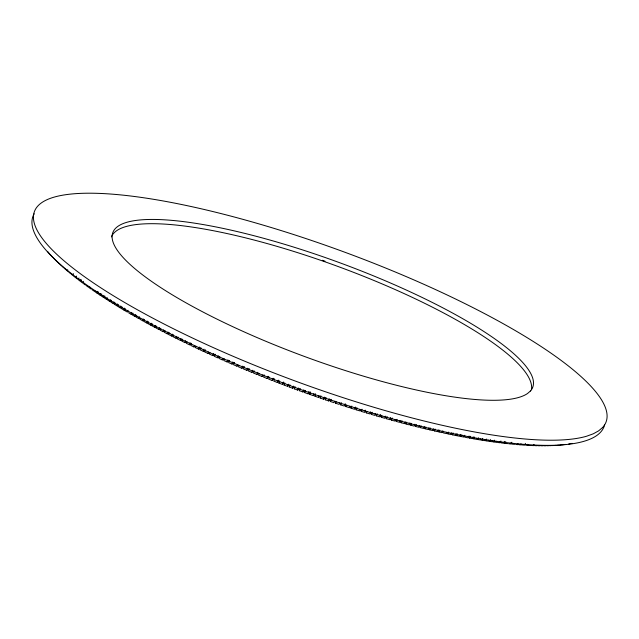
<?xml version="1.0" encoding="UTF-8"?>
<svg xmlns="http://www.w3.org/2000/svg" width="639" height="639" viewBox="0 0 639 639"><rect width="100%" height="100%" fill="white"/><g stroke="black" fill="none" stroke-linecap="round" stroke-linejoin="round"><path stroke-width="0.96" d="M320.155 396.172L320.115 398.017L323.685 399.239L323.709 397.386M315.155 393.512L314.947 396.228L318.518 397.466L318.645 395.653M310.147 391.755L309.771 394.415L313.35 395.669L313.581 393.896M304.963 390.844L304.603 392.578L308.174 393.848L308.517 392.106M299.899 389.023L299.443 390.717L303.006 392.003L303.453 390.301M73.301 273.588L72.734 275.377L71.121 274.067M76.472 276.088L75.897 277.877L77.623 279.211M78.98 278.013L78.405 279.81L80.179 281.16L80.754 279.363M81.56 279.962L80.985 281.767L82.814 283.125L83.389 281.32M98.941 293.301L97.104 293.173L97.695 291.352M98.638 291.983L98.047 293.812L100.187 295.234L102.168 295.354M100.187 295.234L100.778 293.405M101.745 294.036L101.154 295.865L103.342 297.295L105.299 297.407M103.342 297.295L103.933 295.466M104.924 296.113L104.325 297.942L106.561 299.379L108.494 299.467M106.561 299.379L107.16 297.542M107.576 300.026L109.86 301.472L110.459 299.635M111.49 300.282L110.89 302.119L113.223 303.581L115.108 303.629M113.223 303.581L113.83 301.736M114.884 302.391L114.277 304.228L116.665 305.698L118.519 305.722M116.665 305.698L117.264 303.852M118.343 304.507L117.736 306.353L120.172 307.822L122.001 307.83M120.172 307.822L120.779 305.969M121.873 306.632L121.266 308.477L123.742 309.955L125.723 309.947M123.742 309.955L124.349 308.102M125.468 308.765L124.861 310.618L127.385 312.096L128 310.242M128.527 312.759L131.091 314.252L131.706 312.391M294.851 387.178L294.283 388.832L297.846 390.141L298.397 388.472M132.872 313.062L132.249 314.915L134.869 316.409L136.754 316.337M134.869 316.409L135.484 314.548M136.666 315.219L136.051 317.08L138.711 318.573L140.556 318.478M138.711 318.573L139.326 316.712M139.909 319.244L142.609 320.746L143.232 318.877M144.454 319.548L143.831 321.417L146.579 322.919L148.552 322.767M146.579 322.919L147.202 321.05M148.44 321.729L147.817 323.59L150.604 325.099L152.537 324.924M150.604 325.099L151.227 323.23M152.489 323.901L151.858 325.778L154.686 327.28L156.579 327.08M154.686 327.28L155.317 325.411M156.595 326.082L155.964 327.959L158.831 329.468L160.685 329.245M158.831 329.468L159.47 327.591M160.764 328.27L160.125 330.147L163.041 331.657L164.846 331.401M163.041 331.657L163.672 329.78M164.982 330.451L164.351 332.328L167.298 333.846L169.934 333.43M167.298 333.846L167.937 331.961M169.263 332.639L168.624 334.517L171.611 336.034L173.544 335.691M171.611 336.034L172.258 334.149M173.6 334.828L172.961 336.705L175.981 338.223L177.858 337.855M175.981 338.223L176.628 336.338M177.985 337.009L177.346 338.894L180.406 340.403L182.227 340.012M180.406 340.403L181.053 338.518M182.427 339.197L181.78 341.082L184.879 342.592L186.644 342.161M184.879 342.592L185.526 340.699M186.915 341.378L186.268 343.263L189.4 344.764L191.109 344.317M189.4 344.764L190.126 342.64M191.54 343.311L190.805 345.443L193.968 346.945L195.861 346.394M193.968 346.945L194.456 345.523M195.877 346.194L195.39 347.616L198.585 349.11L201.325 348.239M198.585 349.11L199.32 346.985M200.758 347.656L200.015 349.781L203.242 351.274L205.007 350.667M203.242 351.274L203.985 349.15M205.431 349.813L204.688 351.945L207.947 353.439L209.64 352.792M207.947 353.439L208.442 352.017M209.904 352.68L209.408 354.102L212.691 355.588L215.135 354.573M212.691 355.588L213.434 353.455M214.912 354.118L214.161 356.25L217.468 357.728L219.816 356.666M217.468 357.728L218.218 355.596M219.457 356.961L218.953 358.391L222.292 359.861L224.033 358.998M222.292 359.861L222.795 358.439M224.289 359.094L223.786 360.516L227.149 361.978L229.641 360.628M227.149 361.978L227.899 359.845M229.409 360.5L228.658 362.632L232.037 364.094L234.409 362.688M232.037 364.094L232.796 361.954M234.313 362.609L233.554 364.741L236.965 366.195L238.459 365.22M236.965 366.195L237.468 364.765M238.994 365.412L238.491 366.834L241.917 368.28L244.034 366.762M241.917 368.28L242.676 366.139M244.218 366.778L243.451 368.919L246.894 370.348L248.891 368.783M246.894 370.348L247.66 368.208M249.21 368.847L248.443 370.987L251.902 372.409L253.395 371.107M251.902 372.409L252.669 370.269M254.226 370.9L253.459 373.04L256.934 374.446L258.324 373.112M256.934 374.446L257.709 372.313M259.011 373.655L258.499 375.077L261.99 376.475L263.276 375.093M261.99 376.475L262.509 375.053M264.33 374.957L263.556 377.098L267.07 378.488L268.843 376.347M267.07 378.488L267.845 376.347M269.155 377.673L268.644 379.103L272.166 380.477L273.78 378.28M272.166 380.477L272.941 378.336M274.514 378.951L273.74 381.092L277.278 382.449L278.732 380.189M277.278 382.449L278.053 380.309M283.7 382.082L282.398 384.406L278.86 383.057L279.634 380.916M282.398 384.406L283.181 382.266M288.301 384.75L287.542 386.339L283.988 385.005L284.77 382.865M287.542 386.339L288.325 384.199M293.341 386.619L292.686 388.248L289.132 386.93L289.914 384.79M292.686 388.248L293.469 386.108M294.283 388.832L295.066 386.699M297.846 390.141L298.629 388.001M299.443 390.717L300.226 388.584M303.006 392.003L303.797 389.87M304.603 392.578L305.394 390.445M308.174 393.848L308.964 391.715M309.771 394.415L310.298 392.993M313.35 395.669L313.877 394.247M314.947 396.228L315.474 394.806M318.518 397.466L319.045 396.044M320.115 398.017L320.914 395.884M323.685 399.239L324.484 397.107M329.652 398.856L328.853 400.98L325.283 399.782L326.082 397.65M334.548 401.284L334.013 402.698L330.451 401.516L331.25 399.391M339.7 402.977L339.165 404.391L335.603 403.225L336.138 401.811M345.108 403.936L344.301 406.053L340.755 404.91L341.553 402.786M349.972 406.276L349.437 407.69L345.891 406.564L346.426 405.15M355.356 407.179L354.549 409.295L351.019 408.185L351.825 406.069M360.188 409.455L359.653 410.869L356.131 409.783L356.937 407.666M365.54 410.302L364.733 412.411L361.219 411.348L362.033 409.232M370.604 411.82L369.797 413.928L366.299 412.882L366.842 411.476M375.381 414.008L374.837 415.414L371.355 414.391L372.17 412.283M380.668 414.759L379.854 416.86L376.387 415.861L377.202 413.752M385.66 416.181L384.846 418.281L381.395 417.307L381.938 415.901M390.621 417.563L389.806 419.663L386.379 418.713L387.194 416.612M395.285 419.623L394.742 421.021L391.332 420.087L392.154 417.986M400.19 420.941L399.647 422.339L396.26 421.428L397.075 419.336M405.246 421.764L404.511 423.625L401.156 422.738L401.971 420.646M410.078 423.018L409.351 424.871L406.013 424.016L406.739 422.155M414.879 424.24L414.152 426.093L410.837 425.254L411.572 423.401M419.647 425.422L418.912 427.267L415.63 426.461L416.356 424.608M424.368 426.572L423.633 428.418L420.374 427.627L421.109 425.782M429.049 427.683L428.314 429.528L425.087 428.761L425.814 426.916M433.689 428.761L432.954 430.598L429.751 429.863L430.486 428.018M438.282 429.807L437.547 431.637L434.376 430.926L435.111 429.089M442.827 430.806L442.092 432.643L438.953 431.956L439.688 430.119M451.781 432.707L451.046 434.536L447.971 433.897L448.706 432.068M456.182 433.609L455.447 435.431L452.412 434.816L453.147 432.994M460.527 434.464L459.792 436.285L456.797 435.694L457.532 433.873M464.825 435.287L464.09 437.1L461.126 436.541L461.861 434.72M469.066 436.07L468.331 437.883L465.408 437.348L463.986 436.07M473.259 436.82L472.525 438.626L469.633 438.114L470.368 436.309M476.654 439.336L473.803 438.849L474.537 437.044M480.728 439.999L477.916 439.544L478.651 437.747M484.737 440.638L481.974 440.199L482.709 438.402M488.691 441.229L485.967 440.822L486.702 439.033M492.589 441.789L489.905 441.405L490.64 439.616M496.415 442.308L493.779 441.956L494.514 440.167M500.92 441.014L500.185 442.795L497.589 442.46L496.032 441.269M504.626 441.469L503.891 443.242L501.335 442.931L499.754 441.741M503.54 442.276L505.026 443.37L505.753 441.597M289.132 386.93L289.802 385.309M511.839 442.26L511.104 444.025L508.644 443.77M525.466 443.41L524.739 445.151L522.462 445L520.857 443.905M283.988 385.005L284.762 383.424M278.86 383.057L279.738 381.515M570.763 443.65L572.153 443.394M568.694 444.001L570.132 443.762M564.333 444.616L565.874 444.417M562.048 444.872L563.638 444.696M559.684 445.103L561.322 444.952M557.248 445.295L558.941 445.167M142.609 320.746L144.422 320.626M554.748 445.455L556.481 445.351M552.168 445.591L553.957 445.503M549.516 445.687L551.353 445.623M131.091 314.252L133.008 314.196M546.792 445.742L548.685 445.702M543.997 445.774L545.938 445.758M541.129 445.766L543.118 445.774M538.198 445.726L540.235 445.758M537.271 445.71L535.186 445.655L533.637 444.648M109.86 301.472L111.769 301.544M532.111 445.543L534.244 445.623M531.145 445.503L528.964 445.399L527.319 444.305M525.745 445.215L527.974 445.343M521.432 444.92L519.108 444.744L517.526 443.65M95.954 291.28L94.101 291.136L92.064 289.731M515.689 444.456L518.053 444.656M90.203 287.27L88.31 287.095L86.377 285.713M514.619 444.361L512.198 444.129L510.665 443.035M505.026 443.37L507.534 443.65M67.846 270.049L65.977 269.77L64.515 268.5M446.597 433.609L443.49 432.946L442.14 431.557M322.423 260.281L325.019 261.199M95.019 291.759L97.104 293.173M89.18 287.718L91.169 289.108M83.645 283.732L85.522 285.098M492.254 440.766L493.779 441.956M73.469 275.968L75.138 277.286M488.404 440.223L489.905 441.405M484.506 439.64L485.967 440.822M480.544 439.025L481.974 440.199M68.844 272.198L70.402 273.492M476.518 438.37L477.916 439.544M66.64 270.337L68.149 271.615M472.301 437.555L473.803 438.849M468.171 436.828L469.633 438.114M62.47 266.687L63.876 267.941M60.497 264.889L61.847 266.128M459.745 435.263L461.126 436.541M58.604 263.116L59.906 264.338M455.455 434.424L456.797 435.694M451.11 433.554L452.412 434.816M56.783 261.367L58.029 262.573M446.573 432.507L447.971 433.897M55.042 259.634L56.24 260.832M53.372 257.924L54.523 259.107M437.651 430.574L438.953 431.956M51.783 256.247L52.877 257.405M433.122 429.56L434.376 430.926M50.273 254.586L51.312 255.728M428.545 428.505L429.751 429.863M48.836 252.94L49.818 254.074M423.929 427.411L425.087 428.761M47.47 251.327L48.404 252.445M419.136 426.125L420.374 427.627M414.439 424.967L415.63 426.461M409.152 423.034L410.837 425.254M404.95 422.547L406.013 424.016M399.647 420.558L401.156 422.738M395.182 419.791L396.26 421.428M390.325 418.465L391.332 420.087M384.974 416.301L386.379 418.713M380.101 414.919L381.395 417.307M375.197 413.505L376.387 415.861M370.516 412.578L371.355 414.391M365.165 410.206L366.299 412.882M360.556 409.591L361.219 411.348M355.252 407.187L356.131 409.783M350.523 406.484L351.019 408.185M345.276 404.04L345.891 406.564M340.427 403.257L340.755 404.91M335.323 401.276L335.603 403.225M330.275 399.599L330.451 401.516M328.765 399.095L328.853 400.98M325.211 397.897L325.283 399.782M111.418 236.893A223.562 50.864 20.2 0 1 335.507 265.568A223.562 50.864 20.2 0 1 531.416 389.798M604.574 424.975A304.284 70.09 20.2 0 1 291.791 386.252A304.284 70.09 20.2 0 1 34.171 213.777M530.37 391.044L527.582 393.464A223.762 50.074 20.2 0 1 180.805 299.859A223.762 50.074 20.2 0 1 254.602 235.879A223.762 50.074 20.2 0 1 530.37 391.044M602.577 427.515L598.591 430.886L593.288 433.801L586.642 436.213A304.563 68.996 20.2 0 1 107.44 292.055A304.563 68.996 20.2 0 1 241.39 218.929A304.563 68.996 20.2 0 1 602.577 427.515"/></g></svg>
